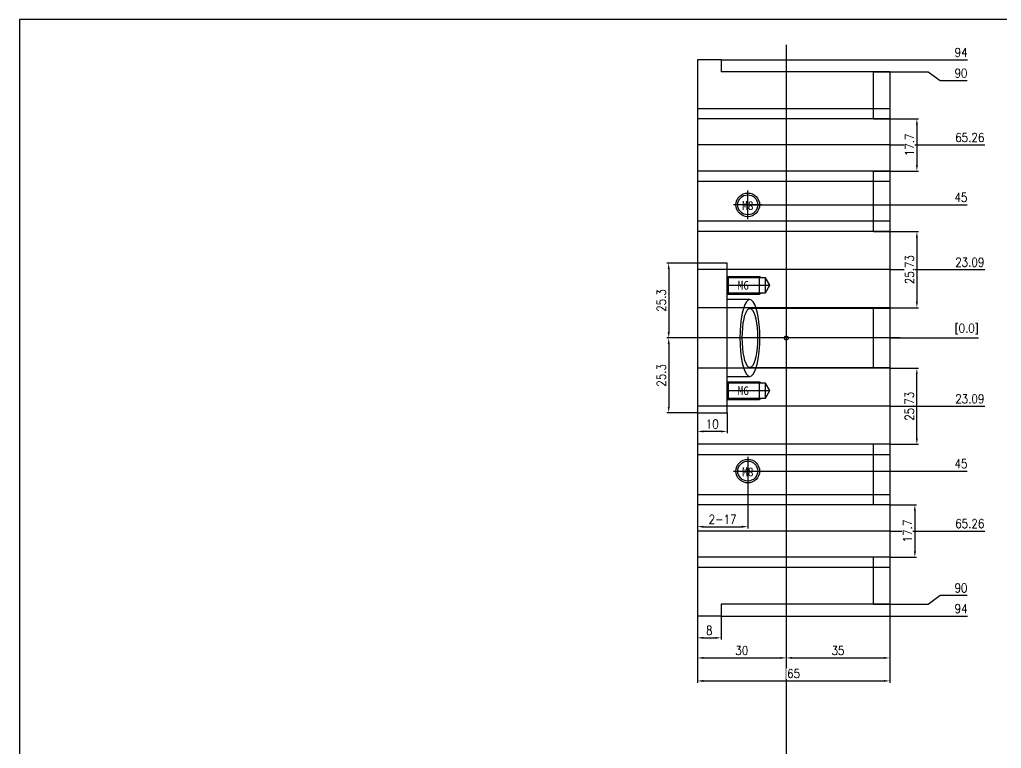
# Model space of a CAD drawing. Header units: millimetres. Extents: x 632 to 3922, y 1402 to 2001.
# Drawn here: x 1911.4 to 2243.2, y 1736.7 to 1983 of the extents above; entities that cross this region are included whole.
import ezdxf
from ezdxf.enums import TextEntityAlignment as Align
from ezdxf.lldxf.tags import DXFTag

# ---------------------------------------------------------------- set-up
doc = ezdxf.new("R2010")
doc.units = ezdxf.units.MM
for name, color, linetype in [('1', 1, 'Continuous'), ('12-1(0518)', 7, 'Continuous'), ('6', 6, 'Continuous'), ('7', 7, 'Continuous'), ('BCE', 1, 'CENTER'), ('BH', 11, 'HIDDEN'), ('BHTL', 5, 'CENTER'), ('CE', 1, 'CENTER'), ('DIM', 7, 'Continuous'), ('H1', 2, 'HIDDEN')]:
    doc.layers.add(name, color=color, linetype=linetype)
doc.styles.add('JM_Standard', font='', dxfattribs={"height": 3})
doc.styles.add('SY', font='romans.shx', dxfattribs={"width": 0.85, "height": 3, "bigfont": 'ghs.shx'})
doc.styles.get('JM_Standard').set_extended_font_data('DotumChe')
tags = doc.linetypes.add('CENTER', pattern=[2, 1.25, -0.25, 0.25, -0.25]).pattern_tags.tags
tags[10:11] = [DXFTag(74, 4), DXFTag(75, 0), DXFTag(340, '0'), DXFTag(46, 1.0), DXFTag(50, 0.0), DXFTag(44, 0.0), DXFTag(45, 0.0)]
tags[8:9] = [DXFTag(74, 4), DXFTag(75, 0), DXFTag(340, '0'), DXFTag(46, 1.0), DXFTag(50, 0.0), DXFTag(44, 0.0), DXFTag(45, 0.0)]
tags[6:7] = [DXFTag(74, 4), DXFTag(75, 0), DXFTag(340, '0'), DXFTag(46, 1.0), DXFTag(50, 0.0), DXFTag(44, 0.0), DXFTag(45, 0.0)]
tags[4:5] = [DXFTag(74, 4), DXFTag(75, 0), DXFTag(340, '0'), DXFTag(46, 1.0), DXFTag(50, 0.0), DXFTag(44, 0.0), DXFTag(45, 0.0)]
tags = doc.linetypes.add('HIDDEN', pattern=[0.375, 0.25, -0.125]).pattern_tags.tags
tags[6:7] = [DXFTag(74, 4), DXFTag(75, 0), DXFTag(340, '0'), DXFTag(46, 1.0), DXFTag(50, 0.0), DXFTag(44, 0.0), DXFTag(45, 0.0)]
tags[4:5] = [DXFTag(74, 4), DXFTag(75, 0), DXFTag(340, '0'), DXFTag(46, 1.0), DXFTag(50, 0.0), DXFTag(44, 0.0), DXFTag(45, 0.0)]
doc.dimstyles.new('BaseStyle', dxfattribs={"dimtxt": 3, "dimasz": 2, "dimexe": 0.6, "dimexo": 0, "dimgap": 1, "dimtad": 1, "dimdsep": 46, "dimtxsty": 'SY', "dimcen": 0, "dimclrd": 3, "dimclre": 3, "dimclrt": 7, "dimaunit": 1, "dimazin": 0, "dimtfac": 1, "dimtmove": 0, "dimatfit": 3, "dimfxl": 1, "dimtolj": 1, "dimtzin": 0, "dimarcsym": 0})

# ---------------------------------------------------------------- blocks, each defined once
blk = doc.blocks.new('*D622')
at = {"layer": 'Defpoints', "color": 0}
blk.add_point((2205.46, 1875.39), dxfattribs=at)
blk.add_point((2205.46, 1875.39), dxfattribs=at)
at = {"layer": 'DIM', "color": 3, "lineweight": -2}
blk.add_line((2205.46, 1875.39), (2235.46, 1875.39), dxfattribs=at)
at = {"layer": 'DIM', "color": 7, "insert": (2231.46, 1878.3), "char_height": 3, "attachment_point": 5, "style": 'SY', "bg_fill": 3, "box_fill_scale": 1.1, "bg_fill_color": 256, "bg_fill_true_color": 13158600, "bg_fill_transparency": 0}
blk.add_mtext('\\A1;{\\H0.8333x;\\C2;[\\H1.2x;0.0\\H0.8333x;]}', dxfattribs=at)
at = {"layer": 'Defpoints', "color": 0}
blk.add_point((2226.46, 1875.39), dxfattribs=at)
blk = doc.blocks.new('*D623')
at = {"layer": 'Defpoints', "color": 0}
for p in [(2205.46, 1875.39), (2148.46, 1781.39)]:
    blk.add_point(p, dxfattribs=at)
at = {"layer": 'DIM', "color": 3, "lineweight": -2}
blk.add_line((2148.46, 1781.39), (2231.71, 1781.39), dxfattribs=at)
at = {"layer": 'DIM', "color": 7, "insert": (2229.59, 1783.89), "char_height": 3, "attachment_point": 5, "style": 'SY', "bg_fill": 3, "box_fill_scale": 1.1, "bg_fill_color": 256, "bg_fill_true_color": 13158600, "bg_fill_transparency": 0}
blk.add_mtext('\\A1;94', dxfattribs=at)
at = {"layer": 'Defpoints', "color": 0}
blk.add_point((2226.46, 1781.39), dxfattribs=at)
blk = doc.blocks.new('*D624')
at = {"layer": 'Defpoints', "color": 0}
for p in [(2205.46, 1875.39), (2200, 1785.39)]:
    blk.add_point(p, dxfattribs=at)
at = {"layer": 'DIM', "color": 3, "lineweight": -2}
for p, q in [((2200, 1785.39), (2218.46, 1785.39)), ((2218.46, 1785.39), (2222.46, 1788.39)), ((2222.46, 1788.39), (2231.59, 1788.39))]:
    blk.add_line(p, q, dxfattribs=at)
at = {"layer": 'DIM', "color": 7, "insert": (2229.53, 1790.89), "char_height": 3, "attachment_point": 5, "style": 'SY', "bg_fill": 3, "box_fill_scale": 1.1, "bg_fill_color": 256, "bg_fill_true_color": 13158600, "bg_fill_transparency": 0}
blk.add_mtext('\\A1;90', dxfattribs=at)
at = {"layer": 'Defpoints', "color": 0}
blk.add_point((2226.46, 1788.39), dxfattribs=at)
blk = doc.blocks.new('*D625')
at = {"layer": 'Defpoints', "color": 0}
for p in [(2205.46, 1875.39), (2205.46, 1810.13)]:
    blk.add_point(p, dxfattribs=at)
at = {"layer": 'DIM', "color": 3, "lineweight": -2}
blk.add_line((2205.46, 1810.13), (2237.54, 1810.13), dxfattribs=at)
at = {"layer": 'DIM', "color": 7, "insert": (2232.5, 1812.63), "char_height": 3, "attachment_point": 5, "style": 'SY', "bg_fill": 3, "box_fill_scale": 1.1, "bg_fill_color": 256, "bg_fill_true_color": 13158600, "bg_fill_transparency": 0}
blk.add_mtext('\\A1;65.26', dxfattribs=at)
at = {"layer": 'Defpoints', "color": 0}
blk.add_point((2226.46, 1810.13), dxfattribs=at)
blk = doc.blocks.new('*D626')
at = {"layer": 'Defpoints', "color": 0}
for p in [(2205.46, 1875.39), (2157.46, 1830.39)]:
    blk.add_point(p, dxfattribs=at)
at = {"layer": 'DIM', "color": 3, "lineweight": -2}
blk.add_line((2157.46, 1830.39), (2231.59, 1830.39), dxfattribs=at)
at = {"layer": 'DIM', "color": 7, "insert": (2229.53, 1832.89), "char_height": 3, "attachment_point": 5, "style": 'SY', "bg_fill": 3, "box_fill_scale": 1.1, "bg_fill_color": 256, "bg_fill_true_color": 13158600, "bg_fill_transparency": 0}
blk.add_mtext('\\A1;45', dxfattribs=at)
at = {"layer": 'Defpoints', "color": 0}
blk.add_point((2226.46, 1830.39), dxfattribs=at)
blk = doc.blocks.new('*D627')
at = {"layer": 'Defpoints', "color": 0}
for p in [(2148.46, 1969.39), (2205.46, 1875.39)]:
    blk.add_point(p, dxfattribs=at)
at = {"layer": 'DIM', "color": 3, "lineweight": -2}
blk.add_line((2148.46, 1969.39), (2231.71, 1969.39), dxfattribs=at)
at = {"layer": 'DIM', "color": 7, "insert": (2229.59, 1971.89), "char_height": 3, "attachment_point": 5, "style": 'SY', "bg_fill": 3, "box_fill_scale": 1.1, "bg_fill_color": 256, "bg_fill_true_color": 13158600, "bg_fill_transparency": 0}
blk.add_mtext('\\A1;94', dxfattribs=at)
at = {"layer": 'Defpoints', "color": 0}
blk.add_point((2226.46, 1969.39), dxfattribs=at)
blk = doc.blocks.new('*D628')
at = {"layer": 'Defpoints', "color": 0}
for p in [(2200, 1965.39), (2205.46, 1875.39)]:
    blk.add_point(p, dxfattribs=at)
at = {"layer": 'DIM', "color": 3, "lineweight": -2}
for p, q in [((2200, 1965.39), (2218.46, 1965.39)), ((2218.46, 1965.39), (2222.46, 1962.39)), ((2222.46, 1962.39), (2231.59, 1962.39))]:
    blk.add_line(p, q, dxfattribs=at)
at = {"layer": 'DIM', "color": 7, "insert": (2229.53, 1964.89), "char_height": 3, "attachment_point": 5, "style": 'SY', "bg_fill": 3, "box_fill_scale": 1.1, "bg_fill_color": 256, "bg_fill_true_color": 13158600, "bg_fill_transparency": 0}
blk.add_mtext('\\A1;90', dxfattribs=at)
at = {"layer": 'Defpoints', "color": 0}
blk.add_point((2226.46, 1962.39), dxfattribs=at)
blk = doc.blocks.new('*D629')
at = {"layer": 'Defpoints', "color": 0}
for p in [(2205.46, 1940.65), (2205.46, 1875.39)]:
    blk.add_point(p, dxfattribs=at)
at = {"layer": 'DIM', "color": 3, "lineweight": -2}
blk.add_line((2205.46, 1940.65), (2237.54, 1940.65), dxfattribs=at)
at = {"layer": 'DIM', "color": 7, "insert": (2232.5, 1943.15), "char_height": 3, "attachment_point": 5, "style": 'SY', "bg_fill": 3, "box_fill_scale": 1.1, "bg_fill_color": 256, "bg_fill_true_color": 13158600, "bg_fill_transparency": 0}
blk.add_mtext('\\A1;65.26', dxfattribs=at)
at = {"layer": 'Defpoints', "color": 0}
blk.add_point((2226.46, 1940.65), dxfattribs=at)
blk = doc.blocks.new('*D630')
at = {"layer": 'Defpoints', "color": 0}
for p in [(2157.46, 1920.39), (2205.46, 1875.39)]:
    blk.add_point(p, dxfattribs=at)
at = {"layer": 'DIM', "color": 3, "lineweight": -2}
blk.add_line((2157.46, 1920.39), (2231.59, 1920.39), dxfattribs=at)
at = {"layer": 'DIM', "color": 7, "insert": (2229.53, 1922.89), "char_height": 3, "attachment_point": 5, "style": 'SY', "bg_fill": 3, "box_fill_scale": 1.1, "bg_fill_color": 256, "bg_fill_true_color": 13158600, "bg_fill_transparency": 0}
blk.add_mtext('\\A1;45', dxfattribs=at)
at = {"layer": 'Defpoints', "color": 0}
blk.add_point((2226.46, 1920.39), dxfattribs=at)
blk = doc.blocks.new('*D632')
at = {"layer": 'Defpoints', "color": 0}
for p in [(2157.46, 1825.59), (2140.46, 1818.97), (2157.46, 1811.59)]:
    blk.add_point(p, dxfattribs=at)
at = {"layer": 'DIM', "color": 3, "lineweight": -2}
for p, q in [((2157.46, 1825.59), (2157.46, 1810.99)), ((2140.46, 1818.97), (2140.46, 1810.99)), ((2142.46, 1811.59), (2155.46, 1811.59))]:
    blk.add_line(p, q, dxfattribs=at)
at = {"layer": 'DIM', "color": 3}
for points in [[(2142.46, 1811.92), (2142.46, 1811.25), (2140.46, 1811.59)], [(2155.46, 1811.25), (2155.46, 1811.92), (2157.46, 1811.59)]]:
    blk.add_solid(points, dxfattribs=at)
at = {"layer": 'DIM', "color": 7, "insert": (2148.96, 1814.09), "char_height": 3, "attachment_point": 5, "style": 'SY', "bg_fill": 3, "box_fill_scale": 1.1, "bg_fill_color": 256, "bg_fill_true_color": 13158600, "bg_fill_transparency": 0}
blk.add_mtext('\\A1;2-17', dxfattribs=at)
blk = doc.blocks.new('*D633')
at = {"layer": 'Defpoints', "color": 0}
for p in [(2140.46, 1850.09), (2150.46, 1850.09), (2140.46, 1843.79)]:
    blk.add_point(p, dxfattribs=at)
at = {"layer": 'DIM', "color": 3, "lineweight": -2}
for p, q in [((2140.46, 1850.09), (2140.46, 1843.19)), ((2150.46, 1850.09), (2150.46, 1843.19)), ((2148.46, 1843.79), (2142.46, 1843.79))]:
    blk.add_line(p, q, dxfattribs=at)
at = {"layer": 'DIM', "color": 3}
for points in [[(2142.46, 1844.12), (2142.46, 1843.46), (2140.46, 1843.79)], [(2148.46, 1843.46), (2148.46, 1844.12), (2150.46, 1843.79)]]:
    blk.add_solid(points, dxfattribs=at)
at = {"layer": 'DIM', "color": 7, "insert": (2145.46, 1846.29), "char_height": 3, "attachment_point": 5, "style": 'SY', "bg_fill": 3, "box_fill_scale": 1.1, "bg_fill_color": 256, "bg_fill_true_color": 13158600, "bg_fill_transparency": 0}
blk.add_mtext('\\A1;10', dxfattribs=at)
blk = doc.blocks.new('*D634')
at = {"layer": 'Defpoints', "color": 0}
for p in [(2140.46, 1781.39), (2148.46, 1781.39), (2148.46, 1774.02)]:
    blk.add_point(p, dxfattribs=at)
at = {"layer": 'DIM', "color": 3, "lineweight": -2}
for p, q in [((2140.46, 1781.39), (2140.46, 1773.42)), ((2148.46, 1781.39), (2148.46, 1773.42)), ((2142.46, 1774.02), (2146.46, 1774.02))]:
    blk.add_line(p, q, dxfattribs=at)
at = {"layer": 'DIM', "color": 3}
for points in [[(2142.46, 1774.35), (2142.46, 1773.68), (2140.46, 1774.02)], [(2146.46, 1773.68), (2146.46, 1774.35), (2148.46, 1774.02)]]:
    blk.add_solid(points, dxfattribs=at)
at = {"layer": 'DIM', "color": 7, "insert": (2144.46, 1776.52), "char_height": 3, "attachment_point": 5, "style": 'SY', "bg_fill": 3, "box_fill_scale": 1.1, "bg_fill_color": 256, "bg_fill_true_color": 13158600, "bg_fill_transparency": 0}
blk.add_mtext('\\A1;8', dxfattribs=at)
blk = doc.blocks.new('*D635')
at = {"layer": 'Defpoints', "color": 0}
for p in [(2170.46, 1785.39), (2140.46, 1781.39), (2170.46, 1767.22)]:
    blk.add_point(p, dxfattribs=at)
at = {"layer": 'DIM', "color": 3, "lineweight": -2}
for p, q in [((2170.46, 1785.39), (2170.46, 1766.62)), ((2140.46, 1781.39), (2140.46, 1766.62)), ((2142.46, 1767.22), (2168.46, 1767.22))]:
    blk.add_line(p, q, dxfattribs=at)
at = {"layer": 'DIM', "color": 3}
for points in [[(2142.46, 1767.56), (2142.46, 1766.89), (2140.46, 1767.22)], [(2168.46, 1766.89), (2168.46, 1767.56), (2170.46, 1767.22)]]:
    blk.add_solid(points, dxfattribs=at)
at = {"layer": 'DIM', "color": 7, "insert": (2155.46, 1769.72), "char_height": 3, "attachment_point": 5, "style": 'SY', "bg_fill": 3, "box_fill_scale": 1.1, "bg_fill_color": 256, "bg_fill_true_color": 13158600, "bg_fill_transparency": 0}
blk.add_mtext('\\A1;30', dxfattribs=at)
blk = doc.blocks.new('*D636')
at = {"layer": 'Defpoints', "color": 0}
for p in [(2170.46, 1785.39), (2205.46, 1785.39), (2205.46, 1767.22)]:
    blk.add_point(p, dxfattribs=at)
at = {"layer": 'DIM', "color": 3, "lineweight": -2}
for p, q in [((2170.46, 1785.39), (2170.46, 1766.62)), ((2205.46, 1785.39), (2205.46, 1766.62)), ((2172.46, 1767.22), (2203.46, 1767.22))]:
    blk.add_line(p, q, dxfattribs=at)
at = {"layer": 'DIM', "color": 3}
for points in [[(2172.46, 1767.56), (2172.46, 1766.89), (2170.46, 1767.22)], [(2203.46, 1766.89), (2203.46, 1767.56), (2205.46, 1767.22)]]:
    blk.add_solid(points, dxfattribs=at)
at = {"layer": 'DIM', "color": 7, "insert": (2187.96, 1769.72), "char_height": 3, "attachment_point": 5, "style": 'SY', "bg_fill": 3, "box_fill_scale": 1.1, "bg_fill_color": 256, "bg_fill_true_color": 13158600, "bg_fill_transparency": 0}
blk.add_mtext('\\A1;35', dxfattribs=at)
blk = doc.blocks.new('*D637')
at = {"layer": 'Defpoints', "color": 0}
for p in [(2205.46, 1785.39), (2140.46, 1781.39), (2205.46, 1759.45)]:
    blk.add_point(p, dxfattribs=at)
at = {"layer": 'DIM', "color": 3, "lineweight": -2}
for p, q in [((2205.46, 1785.39), (2205.46, 1758.85)), ((2140.46, 1781.39), (2140.46, 1758.85)), ((2142.46, 1759.45), (2203.46, 1759.45))]:
    blk.add_line(p, q, dxfattribs=at)
at = {"layer": 'DIM', "color": 3}
for points in [[(2142.46, 1759.78), (2142.46, 1759.11), (2140.46, 1759.45)], [(2203.46, 1759.11), (2203.46, 1759.78), (2205.46, 1759.45)]]:
    blk.add_solid(points, dxfattribs=at)
at = {"layer": 'DIM', "color": 7, "insert": (2172.96, 1761.95), "char_height": 3, "attachment_point": 5, "style": 'SY', "bg_fill": 3, "box_fill_scale": 1.1, "bg_fill_color": 256, "bg_fill_true_color": 13158600, "bg_fill_transparency": 0}
blk.add_mtext('\\A1;65', dxfattribs=at)
blk = doc.blocks.new('*D638')
at = {"layer": 'Defpoints', "color": 0}
for p in [(2205.46, 1818.97), (2205.46, 1801.28), (2213.95, 1801.28)]:
    blk.add_point(p, dxfattribs=at)
at = {"layer": 'DIM', "color": 3, "lineweight": -2}
for p, q in [((2205.46, 1818.97), (2214.55, 1818.97)), ((2213.95, 1816.97), (2213.95, 1803.28)), ((2205.46, 1801.28), (2214.55, 1801.28))]:
    blk.add_line(p, q, dxfattribs=at)
at = {"layer": 'DIM', "color": 3}
for points in [[(2214.29, 1816.97), (2213.62, 1816.97), (2213.95, 1818.97)], [(2213.62, 1803.28), (2214.29, 1803.28), (2213.95, 1801.28)]]:
    blk.add_solid(points, dxfattribs=at)
at = {"layer": 'DIM', "color": 7, "insert": (2211.45, 1810.13), "char_height": 3, "attachment_point": 5, "rotation": 90, "style": 'SY', "bg_fill": 3, "box_fill_scale": 1.1, "bg_fill_color": 256, "bg_fill_true_color": 13158600, "bg_fill_transparency": 0}
blk.add_mtext('\\A1;17.7', dxfattribs=at)
blk = doc.blocks.new('*D639')
at = {"layer": 'Defpoints', "color": 0}
for p in [(2205.46, 1865.16), (2214.61, 1865.16), (2205.46, 1839.43)]:
    blk.add_point(p, dxfattribs=at)
at = {"layer": 'DIM', "color": 3, "lineweight": -2}
for p, q in [((2205.46, 1865.16), (2215.21, 1865.16)), ((2214.61, 1841.43), (2214.61, 1863.16)), ((2205.46, 1839.43), (2215.21, 1839.43))]:
    blk.add_line(p, q, dxfattribs=at)
at = {"layer": 'DIM', "color": 3}
for points in [[(2214.94, 1863.16), (2214.28, 1863.16), (2214.61, 1865.16)], [(2214.28, 1841.43), (2214.94, 1841.43), (2214.61, 1839.43)]]:
    blk.add_solid(points, dxfattribs=at)
at = {"layer": 'DIM', "color": 7, "insert": (2212.11, 1852.29), "char_height": 3, "attachment_point": 5, "rotation": 90, "style": 'SY', "bg_fill": 3, "box_fill_scale": 1.1, "bg_fill_color": 256, "bg_fill_true_color": 13158600, "bg_fill_transparency": 0}
blk.add_mtext('\\A1;25.73', dxfattribs=at)
blk = doc.blocks.new('*D640')
at = {"layer": 'Defpoints', "color": 0}
for p in [(2205.46, 1898.48), (2205.46, 1875.39)]:
    blk.add_point(p, dxfattribs=at)
at = {"layer": 'DIM', "color": 3, "lineweight": -2}
blk.add_line((2205.46, 1898.48), (2237.54, 1898.48), dxfattribs=at)
at = {"layer": 'DIM', "color": 7, "insert": (2232.5, 1900.98), "char_height": 3, "attachment_point": 5, "style": 'SY', "bg_fill": 3, "box_fill_scale": 1.1, "bg_fill_color": 256, "bg_fill_true_color": 13158600, "bg_fill_transparency": 0}
blk.add_mtext('\\A1;23.09', dxfattribs=at)
at = {"layer": 'Defpoints', "color": 0}
blk.add_point((2226.46, 1898.48), dxfattribs=at)
blk = doc.blocks.new('*D641')
at = {"layer": 'Defpoints', "color": 0}
for p in [(2205.46, 1875.39), (2205.46, 1852.29)]:
    blk.add_point(p, dxfattribs=at)
at = {"layer": 'DIM', "color": 3, "lineweight": -2}
blk.add_line((2205.46, 1852.29), (2237.54, 1852.29), dxfattribs=at)
at = {"layer": 'DIM', "color": 7, "insert": (2232.5, 1854.79), "char_height": 3, "attachment_point": 5, "style": 'SY', "bg_fill": 3, "box_fill_scale": 1.1, "bg_fill_color": 256, "bg_fill_true_color": 13158600, "bg_fill_transparency": 0}
blk.add_mtext('\\A1;23.09', dxfattribs=at)
at = {"layer": 'Defpoints', "color": 0}
blk.add_point((2226.46, 1852.29), dxfattribs=at)
blk = doc.blocks.new('*D642')
at = {"layer": 'Defpoints', "color": 0}
for p in [(2137.5, 1875.39), (2130.75, 1850.09), (2140.46, 1850.09)]:
    blk.add_point(p, dxfattribs=at)
at = {"layer": 'DIM', "color": 3, "lineweight": -2}
for p, q in [((2137.5, 1875.39), (2130.15, 1875.39)), ((2130.75, 1873.39), (2130.75, 1852.09)), ((2140.46, 1850.09), (2130.15, 1850.09))]:
    blk.add_line(p, q, dxfattribs=at)
at = {"layer": 'DIM', "color": 3}
for points in [[(2131.08, 1873.39), (2130.42, 1873.39), (2130.75, 1875.39)], [(2130.42, 1852.09), (2131.08, 1852.09), (2130.75, 1850.09)]]:
    blk.add_solid(points, dxfattribs=at)
at = {"layer": 'DIM', "color": 7, "insert": (2128.25, 1862.74), "char_height": 3, "attachment_point": 5, "rotation": 90, "style": 'SY', "bg_fill": 3, "box_fill_scale": 1.1, "bg_fill_color": 256, "bg_fill_true_color": 13158600, "bg_fill_transparency": 0}
blk.add_mtext('\\A1;25.3', dxfattribs=at)
blk = doc.blocks.new('*D643')
at = {"layer": 'Defpoints', "color": 0}
for p in [(2140.46, 1900.69), (2130.75, 1875.39), (2137.5, 1875.39)]:
    blk.add_point(p, dxfattribs=at)
at = {"layer": 'DIM', "color": 3, "lineweight": -2}
for p, q in [((2140.46, 1900.69), (2130.15, 1900.69)), ((2130.75, 1898.69), (2130.75, 1877.39)), ((2137.5, 1875.39), (2130.15, 1875.39))]:
    blk.add_line(p, q, dxfattribs=at)
at = {"layer": 'DIM', "color": 3}
for points in [[(2131.08, 1898.69), (2130.42, 1898.69), (2130.75, 1900.69)], [(2130.42, 1877.39), (2131.08, 1877.39), (2130.75, 1875.39)]]:
    blk.add_solid(points, dxfattribs=at)
at = {"layer": 'DIM', "color": 7, "insert": (2128.25, 1888.04), "char_height": 3, "attachment_point": 5, "rotation": 90, "style": 'SY', "bg_fill": 3, "box_fill_scale": 1.1, "bg_fill_color": 256, "bg_fill_true_color": 13158600, "bg_fill_transparency": 0}
blk.add_mtext('\\A1;25.3', dxfattribs=at)
blk = doc.blocks.new('*D644')
at = {"layer": 'Defpoints', "color": 0}
for p in [(2200, 1911.34), (2200, 1885.61), (2214.63, 1885.61)]:
    blk.add_point(p, dxfattribs=at)
at = {"layer": 'DIM', "color": 3, "lineweight": -2}
for p, q in [((2200, 1911.34), (2215.23, 1911.34)), ((2214.63, 1909.34), (2214.63, 1887.61)), ((2200, 1885.61), (2215.23, 1885.61))]:
    blk.add_line(p, q, dxfattribs=at)
at = {"layer": 'DIM', "color": 3}
for points in [[(2214.96, 1909.34), (2214.29, 1909.34), (2214.63, 1911.34)], [(2214.29, 1887.61), (2214.96, 1887.61), (2214.63, 1885.61)]]:
    blk.add_solid(points, dxfattribs=at)
at = {"layer": 'DIM', "color": 7, "insert": (2212.13, 1898.48), "char_height": 3, "attachment_point": 5, "rotation": 90, "style": 'SY', "bg_fill": 3, "box_fill_scale": 1.1, "bg_fill_color": 256, "bg_fill_true_color": 13158600, "bg_fill_transparency": 0}
blk.add_mtext('\\A1;25.73', dxfattribs=at)
blk = doc.blocks.new('*D645')
at = {"layer": 'Defpoints', "color": 0}
for p in [(2200, 1949.49), (2200, 1931.8), (2214.63, 1931.8)]:
    blk.add_point(p, dxfattribs=at)
at = {"layer": 'DIM', "color": 3, "lineweight": -2}
for p, q in [((2200, 1949.49), (2215.23, 1949.49)), ((2214.63, 1947.49), (2214.63, 1933.8)), ((2200, 1931.8), (2215.23, 1931.8))]:
    blk.add_line(p, q, dxfattribs=at)
at = {"layer": 'DIM', "color": 3}
for points in [[(2214.96, 1947.49), (2214.29, 1947.49), (2214.63, 1949.49)], [(2214.29, 1933.8), (2214.96, 1933.8), (2214.63, 1931.8)]]:
    blk.add_solid(points, dxfattribs=at)
at = {"layer": 'DIM', "color": 7, "insert": (2212.13, 1940.65), "char_height": 3, "attachment_point": 5, "rotation": 90, "style": 'SY', "bg_fill": 3, "box_fill_scale": 1.1, "bg_fill_color": 256, "bg_fill_true_color": 13158600, "bg_fill_transparency": 0}
blk.add_mtext('\\A1;17.7', dxfattribs=at)
blk = doc.blocks.new('A$C2EA02300')
for p, q in [((9, 585), (9, 9)), ((832, 585), (9, 585))]:
    blk.add_line(p, q)

msp = doc.modelspace()

# ---------------------------------------------------------------- linework, layer by layer
at = {"layer": '1'}
msp.add_line((2170.463, 1974.503), (2170.463, 1671.533), dxfattribs=at)
at = {"layer": '12-1(0518)', "color": 11, "linetype": 'Continuous', "true_color": 0xff8080}
msp.add_circle((2170.463, 1875.386), 0.667, dxfattribs=at)
at = {"layer": '7'}
for p, q in [((2148.463, 1969.386), (2140.463, 1969.386)), ((2140.463, 1969.386), (2140.463, 1952.995)), ((2148.463, 1969.386), (2148.463, 1965.386)), ((2199.995, 1965.386), (2148.463, 1965.386)), ((2199.995, 1949.495), (2199.995, 1965.386)), ((2205.463, 1965.386), (2199.995, 1965.386)), ((2205.463, 1965.386), (2205.463, 1949.495)), ((2140.463, 1952.995), (2140.463, 1949.495)), ((2199.995, 1949.495), (2140.463, 1949.495)), ((2140.463, 1949.495), (2140.463, 1931.798)), ((2205.463, 1949.495), (2199.995, 1949.495)), ((2205.463, 1949.495), (2205.463, 1931.798)), ((2140.463, 1931.798), (2140.463, 1928.298)), ((2199.995, 1931.798), (2140.463, 1931.798)), ((2199.995, 1911.343), (2199.995, 1931.798)), ((2205.463, 1931.798), (2199.995, 1931.798)), ((2205.463, 1931.798), (2205.463, 1911.343)), ((2140.463, 1928.298), (2140.463, 1914.843)), ((2140.463, 1914.843), (2140.463, 1911.343)), ((2199.995, 1911.343), (2140.463, 1911.343)), ((2140.463, 1911.343), (2140.463, 1885.614)), ((2205.463, 1911.343), (2199.995, 1911.343)), ((2205.463, 1911.343), (2205.463, 1885.614)), ((2199.995, 1885.614), (2140.463, 1885.614)), ((2140.463, 1885.614), (2140.463, 1882.114)), ((2199.995, 1865.159), (2199.995, 1885.614)), ((2205.463, 1885.614), (2199.995, 1885.614)), ((2205.463, 1885.614), (2205.463, 1865.159)), ((2140.463, 1882.114), (2140.463, 1868.659)), ((2140.463, 1868.659), (2140.463, 1865.159)), ((2199.995, 1865.159), (2140.463, 1865.159)), ((2140.463, 1865.159), (2140.463, 1839.43)), ((2205.463, 1865.159), (2199.995, 1865.159)), ((2205.463, 1865.159), (2205.463, 1839.43)), ((2140.463, 1839.43), (2140.463, 1835.93)), ((2199.995, 1839.43), (2140.463, 1839.43)), ((2199.995, 1818.975), (2199.995, 1839.43)), ((2205.463, 1839.43), (2199.995, 1839.43)), ((2205.463, 1839.43), (2205.463, 1818.975)), ((2140.463, 1835.93), (2140.463, 1822.475)), ((2140.463, 1822.475), (2140.463, 1818.975)), ((2199.995, 1818.975), (2140.463, 1818.975)), ((2140.463, 1818.975), (2140.463, 1801.278)), ((2205.463, 1818.975), (2199.995, 1818.975)), ((2205.463, 1818.975), (2205.463, 1801.278)), ((2199.995, 1801.278), (2140.463, 1801.278)), ((2140.463, 1801.278), (2140.463, 1797.778)), ((2205.463, 1801.278), (2199.995, 1801.278)), ((2199.995, 1785.386), (2199.995, 1801.278)), ((2205.463, 1801.278), (2205.463, 1785.386)), ((2140.463, 1797.778), (2140.463, 1781.386)), ((2148.463, 1785.386), (2148.463, 1781.386)), ((2199.995, 1785.386), (2148.463, 1785.386)), ((2205.463, 1785.386), (2199.995, 1785.386)), ((2148.463, 1781.386), (2140.463, 1781.386))]:
    msp.add_line(p, q, dxfattribs=at)
at = {"layer": 'BCE'}
for p, q in [((2150.463, 1893.186), (2164.906, 1893.186)), ((2150.463, 1857.586), (2164.906, 1857.586))]:
    msp.add_line(p, q, dxfattribs=at)
at = {"layer": 'BH'}
for p, q in [((2163.463, 1890.686), (2163.463, 1895.686)), ((2163.463, 1855.086), (2163.463, 1860.086))]:
    msp.add_line(p, q, dxfattribs=at)
for points in [[(2150.463, 1890.186), (2150.963, 1890.686), (2150.963, 1895.686), (2150.463, 1896.186)], [(2150.963, 1890.686), (2163.463, 1890.686), (2164.906, 1893.186), (2163.463, 1895.686), (2150.963, 1895.686)], [(2150.463, 1854.586), (2150.963, 1855.086), (2150.963, 1860.086), (2150.463, 1860.586)], [(2150.963, 1855.086), (2163.463, 1855.086), (2164.906, 1857.586), (2163.463, 1860.086), (2150.963, 1860.086)]]:
    msp.add_lwpolyline(points, dxfattribs=at)
at = {"layer": 'BHTL'}
for p, q in [((2150.463, 1896.186), (2161.463, 1896.186)), ((2150.463, 1890.186), (2161.463, 1890.186)), ((2150.463, 1860.586), (2161.463, 1860.586)), ((2150.463, 1854.586), (2161.463, 1854.586))]:
    msp.add_line(p, q, dxfattribs=at)
for points in [[(2162.329, 1890.686), (2161.463, 1890.186), (2161.463, 1896.186), (2162.329, 1895.686)], [(2162.329, 1855.086), (2161.463, 1854.586), (2161.463, 1860.586), (2162.329, 1860.086)]]:
    msp.add_lwpolyline(points, dxfattribs=at)
at = {"layer": 'CE'}
for p, q in [((2205.463, 1940.646), (2140.463, 1940.646)), ((2157.463, 1915.586), (2157.463, 1925.186)), ((2162.263, 1920.386), (2152.663, 1920.386)), ((2205.463, 1898.478), (2140.463, 1898.478)), ((2209.028, 1875.386), (2137.504, 1875.386)), ((2205.463, 1852.294), (2140.463, 1852.294)), ((2157.463, 1835.186), (2157.463, 1825.586)), ((2152.663, 1830.386), (2162.263, 1830.386)), ((2205.463, 1810.126), (2140.463, 1810.126))]:
    msp.add_line(p, q, dxfattribs=at)
at = {"layer": 'H1'}
for p, q in [((2140.463, 1952.995), (2205.463, 1952.995)), ((2205.463, 1928.298), (2140.463, 1928.298)), ((2205.463, 1914.843), (2140.463, 1914.843)), ((2150.463, 1900.686), (2140.463, 1900.686)), ((2150.463, 1897.186), (2150.463, 1900.686)), ((2150.463, 1885.614), (2150.463, 1897.186)), ((2158.19, 1888.388), (2150.463, 1888.382)), ((2150.463, 1865.159), (2150.463, 1885.614)), ((2205.463, 1885.388), (2158.191, 1885.387)), ((2150.463, 1853.586), (2150.463, 1865.159)), ((2158.191, 1865.385), (2205.463, 1865.385)), ((2150.463, 1862.391), (2158.19, 1862.384)), ((2150.463, 1850.086), (2150.463, 1853.586)), ((2140.463, 1850.086), (2150.463, 1850.086)), ((2205.463, 1835.93), (2140.463, 1835.93)), ((2140.463, 1822.475), (2205.463, 1822.475)), ((2205.463, 1797.778), (2140.463, 1797.778))]:
    msp.add_line(p, q, dxfattribs=at)
for points in [[(2158.19, 1888.388, 0), (2157.605, 1888.19, 0), (2157.038, 1887.603, 0), (2156.506, 1886.645, 0), (2156.025, 1885.345, 0), (2155.61, 1883.742, 0), (2155.273, 1881.885, 0), (2155.025, 1879.831, 0), (2154.873, 1877.641, 0), (2154.822, 1875.384, 0), (2154.874, 1873.126, 0), (2155.026, 1870.937, 0), (2155.274, 1868.883, 0), (2155.611, 1867.027, 0), (2156.026, 1865.424, 0), (2156.507, 1864.125, 0), (2157.039, 1863.167, 0), (2157.607, 1862.581, 0), (2158.19, 1862.384, 0)], [(2161.559, 1875.386, 0), (2161.508, 1877.644, 0), (2161.356, 1879.833, 0), (2161.108, 1881.887, 0), (2160.771, 1883.744, 0), (2160.356, 1885.346, 0), (2159.875, 1886.646, 0), (2159.343, 1887.604, 0), (2158.776, 1888.191, 0), (2158.191, 1888.388, 0), (2158.19, 1888.388, 0)], [(2158.191, 1865.385, 0), (2157.741, 1865.537, 0), (2157.305, 1865.989, 0), (2156.895, 1866.725, 0), (2156.525, 1867.725, 0), (2156.206, 1868.958, 0), (2155.947, 1870.386, 0), (2155.756, 1871.966, 0), (2155.639, 1873.65, 0), (2155.6, 1875.386, 0), (2155.639, 1877.123, 0), (2155.756, 1878.807, 0), (2155.947, 1880.387, 0), (2156.206, 1881.815, 0), (2156.525, 1883.047, 0), (2156.895, 1884.047, 0), (2157.305, 1884.784, 0), (2157.741, 1885.235, 0), (2158.191, 1885.387, 0)], [(2158.191, 1885.387, 0), (2158.641, 1885.235, 0), (2159.077, 1884.784, 0), (2159.486, 1884.047, 0), (2159.856, 1883.047, 0), (2160.175, 1881.815, 0), (2160.434, 1880.387, 0), (2160.625, 1878.807, 0), (2160.742, 1877.123, 0), (2160.782, 1875.386, 0), (2160.782, 1875.386, 0)], [(2158.19, 1862.384, 0), (2158.775, 1862.581, 0), (2159.342, 1863.167, 0), (2159.874, 1864.125, 0), (2160.355, 1865.424, 0), (2160.771, 1867.027, 0), (2161.108, 1868.883, 0), (2161.356, 1870.937, 0), (2161.508, 1873.126, 0), (2161.559, 1875.384, 0), (2161.559, 1875.386, 0)], [(2160.782, 1875.386, 0), (2160.742, 1873.65, 0), (2160.625, 1871.966, 0), (2160.434, 1870.386, 0), (2160.175, 1868.958, 0), (2159.856, 1867.725, 0), (2159.486, 1866.725, 0), (2159.077, 1865.989, 0), (2158.641, 1865.537, 0), (2158.191, 1865.385, 0), (2158.191, 1865.385, 0)]]:
    msp.add_polyline3d(points, dxfattribs=at)
for centre, radius in [((2157.463, 1920.386), 4), ((2157.463, 1920.386), 3.375), ((2157.463, 1830.386), 4), ((2157.463, 1830.386), 3.375)]:
    msp.add_circle(centre, radius, dxfattribs=at)

# ---------------------------------------------------------------- texts
at = {"layer": 'DIM', "style": 'JM_Standard'}
for p in [(2155.963, 1893.186), (2155.963, 1857.586)]:
    msp.add_text('M6', height=3, dxfattribs=at).set_placement(p, align=Align.MIDDLE)

# ---------------------------------------------------------------- next in the draw order: dimensions: what is measured, and where the dimension line sits
at = {"layer": 'DIM'}
dim = msp.add_ordinate_dim(feature_location=(2205.463, 1875.386), offset=(21, 0), dtype=0, origin=(2205.463, 1875.386), text='{\\H0.8333x;\\C2;[\\H1.2x;0.0\\H0.8333x;]}', dimstyle='BaseStyle', override={"dimtfill": 1}, dxfattribs=at)
dim.commit()
dim.dimension.update_dxf_attribs({"geometry": '*D622', "text_midpoint": (2231.46, 1878.303)})

# ---------------------------------------------------------------- next in the draw order: dimensions: what is measured, and where the dimension line sits
dim = msp.add_ordinate_dim(feature_location=(2148.463, 1781.386), offset=(78, 0), dtype=0, origin=(2205.463, 1875.386), dimstyle='BaseStyle', override={"dimtfill": 1}, dxfattribs=at)
dim.commit()
dim.dimension.update_dxf_attribs({"geometry": '*D623', "text_midpoint": (2229.588, 1783.886)})

# ---------------------------------------------------------------- next in the draw order: dimensions: what is measured, and where the dimension line sits
dim = msp.add_ordinate_dim(feature_location=(2199.995, 1785.386), offset=(26.468, 3), dtype=0, origin=(2205.463, 1875.386), dimstyle='BaseStyle', override={"dimtfill": 1}, dxfattribs=at)
dim.commit()
dim.dimension.update_dxf_attribs({"geometry": '*D624', "text_midpoint": (2229.527, 1790.886)})
for base, p1, p2, picture, middle in [((2140.463, 1843.792), (2150.463, 1850.086), (2140.463, 1850.086), '*D633', (2145.463, 1846.292)), ((2148.463, 1774.016), (2140.463, 1781.386), (2148.463, 1781.386), '*D634', (2144.463, 1776.516))]:
    dim = msp.add_linear_dim(base=base, p1=p1, p2=p2, dimstyle='BaseStyle', override={"dimtfill": 1}, dxfattribs=at)
    dim.commit()
    dim.dimension.update_dxf_attribs({"geometry": picture, "text_midpoint": middle})
dim = msp.add_linear_dim(base=(2157.463, 1811.588), p1=(2140.463, 1818.975), p2=(2157.463, 1825.586), text='2-<>', dimstyle='BaseStyle', override={"dimtfill": 1}, dxfattribs=at)
dim.commit()
dim.dimension.update_dxf_attribs({"geometry": '*D632', "text_midpoint": (2148.963, 1814.088)})

# ---------------------------------------------------------------- next in the draw order: dimensions: what is measured, and where the dimension line sits
dim = msp.add_linear_dim(base=(2130.75, 1850.086), p1=(2137.504, 1875.386), p2=(2140.463, 1850.086), angle=90, dimstyle='BaseStyle', override={"dimtfill": 1}, dxfattribs=at)
dim.commit()
dim.dimension.update_dxf_attribs({"geometry": '*D642', "text_midpoint": (2128.25, 1862.736)})
dim = msp.add_ordinate_dim(feature_location=(2205.463, 1810.126), offset=(21, 0), dtype=0, origin=(2205.463, 1875.386), dimstyle='BaseStyle', override={"dimtfill": 1}, dxfattribs=at)
dim.commit()
dim.dimension.update_dxf_attribs({"geometry": '*D625', "text_midpoint": (2232.502, 1812.626)})
dim = msp.add_linear_dim(base=(2170.463, 1767.224), p1=(2140.463, 1781.386), p2=(2170.463, 1785.386), dimstyle='BaseStyle', override={"dimtfill": 1}, dxfattribs=at)
dim.commit()
dim.dimension.update_dxf_attribs({"geometry": '*D635', "text_midpoint": (2155.463, 1769.724)})

# ---------------------------------------------------------------- next in the draw order: dimensions: what is measured, and where the dimension line sits
for base, p1, p2, picture, middle in [((2130.75, 1875.386), (2140.463, 1900.686), (2137.504, 1875.386), '*D643', (2128.25, 1888.036)), ((2213.952, 1801.278), (2205.463, 1818.975), (2205.463, 1801.278), '*D638', (2211.452, 1810.126))]:
    dim = msp.add_linear_dim(base=base, p1=p1, p2=p2, angle=90, dimstyle='BaseStyle', override={"dimtfill": 1}, dxfattribs=at)
    dim.commit()
    dim.dimension.update_dxf_attribs({"geometry": picture, "text_midpoint": middle})
dim = msp.add_ordinate_dim(feature_location=(2157.463, 1830.386), offset=(69, 0), dtype=0, origin=(2205.463, 1875.386), dimstyle='BaseStyle', override={"dimtfill": 1}, dxfattribs=at)
dim.commit()
dim.dimension.update_dxf_attribs({"geometry": '*D626', "text_midpoint": (2229.527, 1832.886)})
dim = msp.add_linear_dim(base=(2205.463, 1767.224), p1=(2170.463, 1785.386), p2=(2205.463, 1785.386), dimstyle='BaseStyle', override={"dimtfill": 1}, dxfattribs=at)
dim.commit()
dim.dimension.update_dxf_attribs({"geometry": '*D636', "text_midpoint": (2187.963, 1769.724)})

# ---------------------------------------------------------------- next in the draw order: texts
at = {"layer": 'DIM', "style": 'JM_Standard'}
msp.add_text('M8', height=3, dxfattribs=at).set_placement((2157.481, 1830.106), align=Align.MIDDLE)

# ---------------------------------------------------------------- next in the draw order: dimensions: what is measured, and where the dimension line sits
at = {"layer": 'DIM'}
dim = msp.add_ordinate_dim(feature_location=(2148.463, 1969.386), offset=(78, 0), dtype=0, origin=(2205.463, 1875.386), dimstyle='BaseStyle', override={"dimtfill": 1}, dxfattribs=at)
dim.commit()
dim.dimension.update_dxf_attribs({"geometry": '*D627', "text_midpoint": (2229.588, 1971.886)})
dim = msp.add_linear_dim(base=(2214.61, 1865.159), p1=(2205.463, 1839.43), p2=(2205.463, 1865.159), angle=90, dimstyle='BaseStyle', override={"dimtfill": 1}, dxfattribs=at)
dim.commit()
dim.dimension.update_dxf_attribs({"geometry": '*D639', "text_midpoint": (2212.11, 1852.294)})
dim = msp.add_linear_dim(base=(2205.463, 1759.446), p1=(2140.463, 1781.386), p2=(2205.463, 1785.386), dimstyle='BaseStyle', override={"dimtfill": 1}, dxfattribs=at)
dim.commit()
dim.dimension.update_dxf_attribs({"geometry": '*D637', "text_midpoint": (2172.963, 1761.946)})

# ---------------------------------------------------------------- next in the draw order: dimensions: what is measured, and where the dimension line sits
dim = msp.add_ordinate_dim(feature_location=(2199.995, 1965.386), offset=(26.468, -3), dtype=0, origin=(2205.463, 1875.386), dimstyle='BaseStyle', override={"dimtfill": 1}, dxfattribs=at)
dim.commit()
dim.dimension.update_dxf_attribs({"geometry": '*D628', "text_midpoint": (2229.527, 1964.886)})

# ---------------------------------------------------------------- next in the draw order: dimensions: what is measured, and where the dimension line sits
dim = msp.add_ordinate_dim(feature_location=(2205.463, 1940.646), offset=(21, 0), dtype=0, origin=(2205.463, 1875.386), dimstyle='BaseStyle', override={"dimtfill": 1}, dxfattribs=at)
dim.commit()
dim.dimension.update_dxf_attribs({"geometry": '*D629', "text_midpoint": (2232.502, 1943.146)})

# ---------------------------------------------------------------- next in the draw order: dimensions: what is measured, and where the dimension line sits
dim = msp.add_linear_dim(base=(2214.627, 1931.798), p1=(2199.995, 1949.495), p2=(2199.995, 1931.798), angle=90, dimstyle='BaseStyle', override={"dimtfill": 1}, dxfattribs=at)
dim.commit()
dim.dimension.update_dxf_attribs({"geometry": '*D645', "text_midpoint": (2212.127, 1940.646)})
dim = msp.add_ordinate_dim(feature_location=(2157.463, 1920.386), offset=(69, 0), dtype=0, origin=(2205.463, 1875.386), dimstyle='BaseStyle', override={"dimtfill": 1}, dxfattribs=at)
dim.commit()
dim.dimension.update_dxf_attribs({"geometry": '*D630', "text_midpoint": (2229.527, 1922.886)})

# ---------------------------------------------------------------- next in the draw order: texts
at = {"layer": 'DIM', "style": 'JM_Standard'}
msp.add_text('M8', height=3, dxfattribs=at).set_placement((2157.481, 1920.106), align=Align.MIDDLE)

# ---------------------------------------------------------------- next in the draw order: dimensions: what is measured, and where the dimension line sits
at = {"layer": 'DIM'}
dim = msp.add_ordinate_dim(feature_location=(2205.463, 1898.478), offset=(21, 0), dtype=0, origin=(2205.463, 1875.386), dimstyle='BaseStyle', override={"dimtfill": 1}, dxfattribs=at)
dim.commit()
dim.dimension.update_dxf_attribs({"geometry": '*D640', "text_midpoint": (2232.502, 1900.978)})

# ---------------------------------------------------------------- next in the draw order: dimensions: what is measured, and where the dimension line sits
dim = msp.add_linear_dim(base=(2214.627, 1885.614), p1=(2199.995, 1911.343), p2=(2199.995, 1885.614), angle=90, dimstyle='BaseStyle', override={"dimtfill": 1}, dxfattribs=at)
dim.commit()
dim.dimension.update_dxf_attribs({"geometry": '*D644', "text_midpoint": (2212.127, 1898.478)})
dim = msp.add_ordinate_dim(feature_location=(2205.463, 1852.294), offset=(21, 0), dtype=0, origin=(2205.463, 1875.386), dimstyle='BaseStyle', override={"dimtfill": 1}, dxfattribs=at)
dim.commit()
dim.dimension.update_dxf_attribs({"geometry": '*D641', "text_midpoint": (2232.502, 1854.794)})

# ---------------------------------------------------------------- next in the draw order: block references
at = {"layer": '6'}
msp.add_blockref('A$C2EA02300', (1902.367, 1397.995), dxfattribs=at)

doc.saveas('drawing.dxf')
